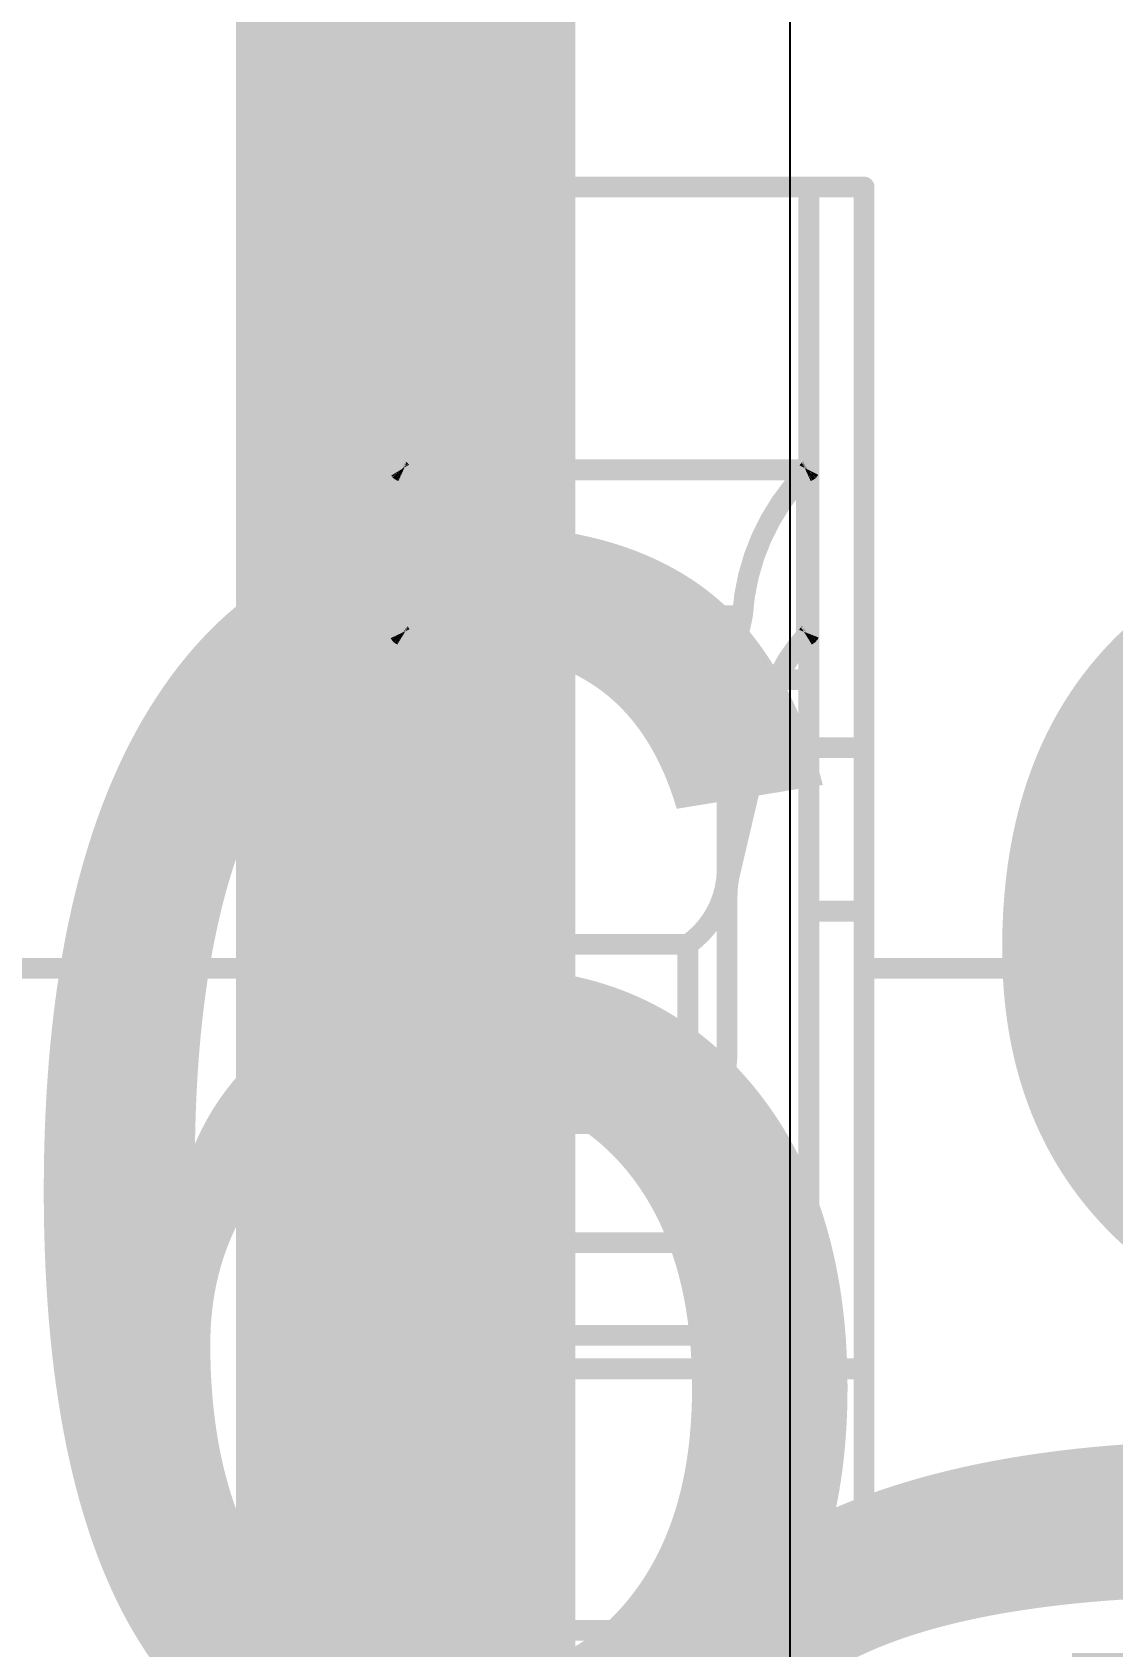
# Model space of a CAD drawing. Header units: inches. Extents: x -11 to 5433, y -4 to 5447.
# Drawn here: x 6.96 to 7.621, y 26.505 to 27.493 of the extents above; entities that cross this region are included whole.
import ezdxf

# ---------------------------------------------------------------- set-up
doc = ezdxf.new("R2010")
doc.units = ezdxf.units.IN
for name, color, linetype in [('Bottom Layer', 5, 'Continuous'), ('Bottom Overlay', 54, 'Continuous'), ('Mechanical 4', 56, 'Continuous'), ('Top Overlay', 2, 'Continuous')]:
    doc.layers.add(name, color=color, linetype=linetype)
doc.styles.add('Arial', font='', dxfattribs={"height": 0.2})
doc.styles.get('Arial').set_extended_font_data('Arial')

# ---------------------------------------------------------------- blocks, each defined once
blk = doc.blocks.new('QTH_030_01_L_D_A_K_TR_157')
at = {"layer": 'Top Overlay', "style": 'Arial'}
blk.add_text('59', height=0.7619999999999999, dxfattribs=at).set_placement((7.21018624, 1.6764))

msp = doc.modelspace()

# ---------------------------------------------------------------- linework, layer by layer
at = {"layer": 'Bottom Layer'}
msp.add_line((7.423523379999999, 26.00828174), (7.423523379999999, 27.57529664), dxfattribs=at)
msp.add_lwpolyline([(7.188199999999999, 26.00828174, 0.2076069, 0.2076069, 0), (7.188199999999999, 27.94, 0.2076069, 0.2076069, 0)], format="xyseb", dxfattribs=at)
at = {"layer": 'Mechanical 4'}
for points in [[(7.151154099999999, 26.5149457, 0.0127, 0.0127, 0), (7.151154099999999, 27.39794622, 0.0127, 0.0127, 0)], [(7.151154099999999, 27.39794622, 0.0127, 0.0127, 0), (7.4686541, 27.39794622, 0.0127, 0.0127, 0)], [(7.18490562, 26.69548128, 0.0127, 0.0127, 0), (7.18490562, 27.39794622, 0.0127, 0.0127, 0)], [(7.43490512, 26.69548128, 0.0127, 0.0127, 0), (7.43490512, 27.39794622, 0.0127, 0.0127, 0)], [(7.4686541, 26.5149457, 0.0127, 0.0127, 0), (7.4686541, 27.39794622, 0.0127, 0.0127, 0)], [(7.1849996, 27.224609, 0.0127, 0.0127, -0.0326054856110377), (7.18490308, 27.22474616, 0.0127, 0.0127, 0)], [(7.18490562, 27.22494682, 0.0127, 0.0127, 0), (7.43490512, 27.22494682, 0.0127, 0.0127, 0)], [(7.185070719999999, 27.22453788, 0.0127, 0.0127, -0.02828759405131605), (7.18500214, 27.224609, 0.0127, 0.0127, 0)], [(7.185164699999999, 27.22445914, 0.0127, 0.0127, -0.0267508019599926), (7.185070719999999, 27.22453788, 0.0127, 0.0127, 0)], [(7.18528916, 27.22437278, 0.0127, 0.0127, -0.02199381128967781), (7.185164699999999, 27.22445914, 0.0127, 0.0127, 0)], [(7.185456799999999, 27.22427626, 0.0127, 0.0127, -0.01668692773741142), (7.18528916, 27.22437278, 0.0127, 0.0127, 0)], [(7.185659999999999, 27.22416958, 0.0127, 0.0127, -0.00937556206022324), (7.185454259999999, 27.22427626, 0.0127, 0.0127, 0)], [(7.185898759999999, 27.22405528, 0.0127, 0.0127, -0.005205298928088468), (7.185659999999999, 27.22416704, 0.0127, 0.0127, 0)], [(7.185898759999999, 27.22405528, 0.0127, 0.0127, 0), (7.186155299999999, 27.2239359, 0.0127, 0.0127, 0)], [(7.186155299999999, 27.2239359, 0.0127, 0.0127, 0), (7.18642454, 27.22381652, 0.0127, 0.0127, 0)], [(7.18642454, 27.12343572, 0.0127, 0.0127, 0), (7.18642454, 27.22381652, 0.0127, 0.0127, 0)], [(7.18642454, 27.22381652, 0.0127, 0.0127, -0.1798941776662689), (7.225532919999999, 27.13571154, 0.0127, 0.0127, 0)], [(7.39427782, 27.13571154, 0.0127, 0.0127, -0.1798941776662689), (7.433386199999999, 27.22381652, 0.0127, 0.0127, 0)], [(7.433386199999999, 27.22381652, 0.0127, 0.0127, 0), (7.43389674, 27.22405274, 0.0127, 0.0127, 0)], [(7.433386199999999, 27.12343572, 0.0127, 0.0127, 0), (7.433386199999999, 27.22381652, 0.0127, 0.0127, 0)], [(7.43389674, 27.22405274, 0.0127, 0.0127, 0), (7.434132959999999, 27.2241645, 0.0127, 0.0127, 0)], [(7.43434378, 27.22427118, 0.0127, 0.0127, -0.007070259505479119), (7.434132959999999, 27.2241645, 0.0127, 0.0127, 0)], [(7.43451904, 27.22437024, 0.0127, 0.0127, -0.01220881840343729), (7.43434124, 27.22427118, 0.0127, 0.0127, 0)], [(7.434661279999999, 27.22446168, 0.0127, 0.0127, -0.02261983000427953), (7.434521579999999, 27.22437024, 0.0127, 0.0127, 0)], [(7.4347578, 27.22454042, 0.0127, 0.0127, -0.03188108946367608), (7.43465874, 27.22446168, 0.0127, 0.0127, 0)], [(7.43482384, 27.22461408, 0.0127, 0.0127, -0.03744577989453272), (7.4347578, 27.22454042, 0.0127, 0.0127, 0)], [(7.43486956, 27.22468012, 0.0127, 0.0127, -0.03268866434092252), (7.43482384, 27.22461154, 0.0127, 0.0127, 0)], [(7.434902579999999, 27.22474616, 0.0127, 0.0127, -0.01323434482006284), (7.43486702, 27.22468012, 0.0127, 0.0127, 0)], [(7.225532919999999, 27.13571154, 0.0127, 0.0127, 0), (7.39427782, 27.13571154, 0.0127, 0.0127, 0)], [(7.225532919999999, 27.13571154, 0.0127, 0.0127, 0), (7.233386599999999, 27.0996156, 0.0127, 0.0127, 0)], [(7.38642414, 27.0996156, 0.0127, 0.0127, 0), (7.39427782, 27.13571154, 0.0127, 0.0127, 0)], [(7.18500214, 27.1244949, 0.0127, 0.0127, -0.02859692939463793), (7.18490308, 27.12467778, 0.0127, 0.0127, 0)], [(7.185164699999999, 27.12429678, 0.0127, 0.0127, -0.05432141865539609), (7.18500468, 27.12449744, 0.0127, 0.0127, 0)], [(7.18528916, 27.1241774, 0.0127, 0.0127, -0.02338615131225887), (7.185164699999999, 27.12429424, 0.0127, 0.0127, 0)], [(7.185454259999999, 27.12405294, 0.0127, 0.0127, -0.01856230606496184), (7.18528916, 27.12417994, 0.0127, 0.0127, 0)], [(7.185659999999999, 27.12390816, 0.0127, 0.0127, -0.01073692508809019), (7.185454259999999, 27.1240504, 0.0127, 0.0127, 0)], [(7.185898759999999, 27.12375576, 0.0127, 0.0127, -0.006054831002544882), (7.185662539999999, 27.12390816, 0.0127, 0.0127, 0)], [(7.185898759999999, 27.1237583, 0.0127, 0.0127, 0), (7.186155299999999, 27.12359828, 0.0127, 0.0127, 0)], [(7.186155299999999, 27.12359828, 0.0127, 0.0127, 0), (7.18642454, 27.12343572, 0.0127, 0.0127, 0)], [(7.18642454, 27.12343826, 0.0127, 0.0127, -0.1625908253546253), (7.212865939999999, 27.0649446, 0.0127, 0.0127, 0)], [(7.406944799999999, 27.0649446, 0.0127, 0.0127, -0.1625908253546254), (7.433386199999999, 27.12343826, 0.0127, 0.0127, 0)], [(7.433386199999999, 27.12343572, 0.0127, 0.0127, 0), (7.43389674, 27.12375322, 0.0127, 0.0127, 0)], [(7.434132959999999, 27.12390308, 0.0127, 0.0127, -0.004820614416884047), (7.43389674, 27.12375322, 0.0127, 0.0127, 0)], [(7.43434124, 27.12404532, 0.0127, 0.0127, -0.008119958951280315), (7.43413042, 27.12390308, 0.0127, 0.0127, 0)], [(7.43451904, 27.12418248, 0.0127, 0.0127, -0.0137291384434908), (7.43434124, 27.12404786, 0.0127, 0.0127, 0)], [(7.43465874, 27.12429932, 0.0127, 0.0127, -0.02446216595779743), (7.434521579999999, 27.12417994, 0.0127, 0.0127, 0)], [(7.4347578, 27.124406, 0.0127, 0.0127, -0.0323185351053489), (7.43465874, 27.12429932, 0.0127, 0.0127, 0)], [(7.43482384, 27.12450252, 0.0127, 0.0127, -0.03504147999028388), (7.4347578, 27.124406, 0.0127, 0.0127, 0)], [(7.43486956, 27.12459142, 0.0127, 0.0127, -0.02840446131029615), (7.43482384, 27.12450252, 0.0127, 0.0127, 0)], [(7.43490512, 27.12467524, 0.0127, 0.0127, -0.01102179300196051), (7.43486956, 27.12458888, 0.0127, 0.0127, 0)], [(7.18490562, 27.09661078, 0.0127, 0.0127, 0), (7.203567, 27.09661078, 0.0127, 0.0127, 0)], [(7.233386599999999, 26.9776575, 0.0127, 0.0127, 0), (7.233386599999999, 27.0996156, 0.0127, 0.0127, 0)], [(7.233386599999999, 27.0996156, 0.0127, 0.0127, -0.05365795323520316), (7.23490552, 27.085544, 0.0127, 0.0127, 0)], [(7.38490522, 27.085544, 0.0127, 0.0127, -0.05365795323520318), (7.38642414, 27.0996156, 0.0127, 0.0127, 0)], [(7.38642414, 26.9776575, 0.0127, 0.0127, 0), (7.38642414, 27.0996156, 0.0127, 0.0127, 0)], [(7.41624374, 27.09661078, 0.0127, 0.0127, 0), (7.43490512, 27.09661078, 0.0127, 0.0127, 0)], [(7.23490552, 26.86619468, 0.0127, 0.0127, 0), (7.23490552, 27.085544, 0.0127, 0.0127, 0)], [(7.38490522, 26.86619468, 0.0127, 0.0127, 0), (7.38490522, 27.085544, 0.0127, 0.0127, 0)], [(7.212863399999999, 27.06494714, 0.0127, 0.0127, 0), (7.233386599999999, 26.9776575, 0.0127, 0.0127, 0)], [(7.38642414, 26.9776575, 0.0127, 0.0127, 0), (7.406944799999999, 27.06494714, 0.0127, 0.0127, 0)], [(7.151154099999999, 27.05494462, 0.0127, 0.0127, 0), (7.18490562, 27.05494462, 0.0127, 0.0127, 0)], [(7.43490512, 27.05494462, 0.0127, 0.0127, 0), (7.4686541, 27.05494462, 0.0127, 0.0127, 0)], [(7.233386599999999, 26.9776575, 0.0127, 0.0127, -0.05786387190107989), (7.23490552, 26.96463492, 0.0127, 0.0127, 0)], [(7.258913599999999, 26.93460704, 0.0127, 0.0127, -0.2374801051855862), (7.23490552, 26.97917896, 0.0127, 0.0127, 0)], [(7.38490522, 26.97917896, 0.0127, 0.0127, -0.2374801051860468), (7.360897139999999, 26.93460704, 0.0127, 0.0127, 0)], [(7.38490522, 26.96463492, 0.0127, 0.0127, -0.05786387190151768), (7.38642414, 26.9776575, 0.0127, 0.0127, 0)], [(7.151154099999999, 26.95494482, 0.0127, 0.0127, 0), (7.18490562, 26.95494482, 0.0127, 0.0127, 0)], [(7.43490512, 26.95494482, 0.0127, 0.0127, 0), (7.4686541, 26.95494482, 0.0127, 0.0127, 0)], [(7.258916139999999, 26.93460704, 0.0127, 0.0127, 0), (7.360894599999999, 26.93460704, 0.0127, 0.0127, 0)], [(7.258916139999999, 26.82494508, 0.0127, 0.0127, 0), (7.258916139999999, 26.93460704, 0.0127, 0.0127, 0)], [(7.360894599999999, 26.82494508, 0.0127, 0.0127, 0), (7.360894599999999, 26.93460704, 0.0127, 0.0127, 0)], [(6.8336541, 26.91994615999999, 0.0127, 0.0127, 0), (7.151154099999999, 26.91994615999999, 0.0127, 0.0127, 0)], [(7.4686541, 26.91994615999999, 0.0127, 0.0127, 0), (7.7861541, 26.91994615999999, 0.0127, 0.0127, 0)], [(7.258913599999999, 26.82494762, 0.0127, 0.0127, -0.2473774779348601), (7.23490552, 26.86619722, 0.0127, 0.0127, 0)], [(7.38490522, 26.86619722, 0.0127, 0.0127, -0.2473774779353234), (7.360897139999999, 26.82494762, 0.0127, 0.0127, 0)], [(7.258916139999999, 26.82494508, 0.0127, 0.0127, 0), (7.360894599999999, 26.82494508, 0.0127, 0.0127, 0)], [(7.18490562, 26.75215376, 0.0127, 0.0127, 0), (7.43490512, 26.75215376, 0.0127, 0.0127, 0)], [(7.18490562, 26.69548128, 0.0127, 0.0127, 0), (7.43490512, 26.69548128, 0.0127, 0.0127, 0)], [(7.151154099999999, 26.67494538, 0.0127, 0.0127, 0), (7.4686541, 26.67494538, 0.0127, 0.0127, 0)], [(7.151154099999999, 26.5149457, 0.0127, 0.0127, 0), (7.4686541, 26.5149457, 0.0127, 0.0127, 0)]]:
    msp.add_lwpolyline(points, format="xyseb", dxfattribs=at)
for points in [[(7.1479791, 27.39794622, 0.00635, 0.00635, 1), (7.154329099999999, 27.39794622, 0.00635, 0.00635, 1)], [(7.1479791, 27.39794622, 0.00635, 0.00635, 1), (7.154329099999999, 27.39794622, 0.00635, 0.00635, 1)], [(7.181730619999999, 27.39794622, 0.00635, 0.00635, 1), (7.18808062, 27.39794622, 0.00635, 0.00635, 1)], [(7.43173012, 27.39794622, 0.00635, 0.00635, 1), (7.43808012, 27.39794622, 0.00635, 0.00635, 1)], [(7.4654791, 27.39794622, 0.00635, 0.00635, 1), (7.4718291, 27.39794622, 0.00635, 0.00635, 1)], [(7.4654791, 27.39794622, 0.00635, 0.00635, 1), (7.4718291, 27.39794622, 0.00635, 0.00635, 1)], [(7.181728079999999, 27.22474616, 0.00635, 0.00635, 1), (7.188078079999999, 27.22474616, 0.00635, 0.00635, 1)], [(7.181730619999999, 27.22494682, 0.00635, 0.00635, 1), (7.18808062, 27.22494682, 0.00635, 0.00635, 1)], [(7.181824599999999, 27.224609, 0.00635, 0.00635, 1), (7.1881746, 27.224609, 0.00635, 0.00635, 1)], [(7.181827139999999, 27.224609, 0.00635, 0.00635, 1), (7.18817714, 27.224609, 0.00635, 0.00635, 1)], [(7.181895719999999, 27.22453788, 0.00635, 0.00635, 1), (7.18824572, 27.22453788, 0.00635, 0.00635, 1)], [(7.181895719999999, 27.22453788, 0.00635, 0.00635, 1), (7.18824572, 27.22453788, 0.00635, 0.00635, 1)], [(7.181989699999999, 27.22445914, 0.00635, 0.00635, 1), (7.1883397, 27.22445914, 0.00635, 0.00635, 1)], [(7.181989699999999, 27.22445914, 0.00635, 0.00635, 1), (7.1883397, 27.22445914, 0.00635, 0.00635, 1)], [(7.18211416, 27.22437278, 0.00635, 0.00635, 1), (7.18846416, 27.22437278, 0.00635, 0.00635, 1)], [(7.18211416, 27.22437278, 0.00635, 0.00635, 1), (7.18846416, 27.22437278, 0.00635, 0.00635, 1)], [(7.18227926, 27.22427626, 0.00635, 0.00635, 1), (7.18862926, 27.22427626, 0.00635, 0.00635, 1)], [(7.182281799999999, 27.22427626, 0.00635, 0.00635, 1), (7.1886318, 27.22427626, 0.00635, 0.00635, 1)], [(7.182485, 27.22416958, 0.00635, 0.00635, 1), (7.188835, 27.22416958, 0.00635, 0.00635, 1)], [(7.182485, 27.22416704, 0.00635, 0.00635, 1), (7.188835, 27.22416704, 0.00635, 0.00635, 1)], [(7.182723759999999, 27.22405528, 0.00635, 0.00635, 1), (7.18907376, 27.22405528, 0.00635, 0.00635, 1)], [(7.182723759999999, 27.22405528, 0.00635, 0.00635, 1), (7.18907376, 27.22405528, 0.00635, 0.00635, 1)], [(7.1829803, 27.2239359, 0.00635, 0.00635, 1), (7.189330299999999, 27.2239359, 0.00635, 0.00635, 1)], [(7.1829803, 27.2239359, 0.00635, 0.00635, 1), (7.189330299999999, 27.2239359, 0.00635, 0.00635, 1)], [(7.183249539999999, 27.22381652, 0.00635, 0.00635, 1), (7.18959954, 27.22381652, 0.00635, 0.00635, 1)], [(7.183249539999999, 27.22381652, 0.00635, 0.00635, 1), (7.18959954, 27.22381652, 0.00635, 0.00635, 1)], [(7.183249539999999, 27.22381652, 0.00635, 0.00635, 1), (7.18959954, 27.22381652, 0.00635, 0.00635, 1)], [(7.4302112, 27.22381652, 0.00635, 0.00635, 1), (7.436561199999999, 27.22381652, 0.00635, 0.00635, 1)], [(7.4302112, 27.22381652, 0.00635, 0.00635, 1), (7.436561199999999, 27.22381652, 0.00635, 0.00635, 1)], [(7.4302112, 27.22381652, 0.00635, 0.00635, 1), (7.436561199999999, 27.22381652, 0.00635, 0.00635, 1)], [(7.430721739999999, 27.22405274, 0.00635, 0.00635, 1), (7.437071739999999, 27.22405274, 0.00635, 0.00635, 1)], [(7.430721739999999, 27.22405274, 0.00635, 0.00635, 1), (7.437071739999999, 27.22405274, 0.00635, 0.00635, 1)], [(7.43095796, 27.2241645, 0.00635, 0.00635, 1), (7.437307959999999, 27.2241645, 0.00635, 0.00635, 1)], [(7.43095796, 27.2241645, 0.00635, 0.00635, 1), (7.437307959999999, 27.2241645, 0.00635, 0.00635, 1)], [(7.431166239999999, 27.22427118, 0.00635, 0.00635, 1), (7.43751624, 27.22427118, 0.00635, 0.00635, 1)], [(7.431168779999999, 27.22427118, 0.00635, 0.00635, 1), (7.43751878, 27.22427118, 0.00635, 0.00635, 1)], [(7.43134404, 27.22437024, 0.00635, 0.00635, 1), (7.437694039999999, 27.22437024, 0.00635, 0.00635, 1)], [(7.43134658, 27.22437024, 0.00635, 0.00635, 1), (7.437696579999999, 27.22437024, 0.00635, 0.00635, 1)], [(7.43148374, 27.22446168, 0.00635, 0.00635, 1), (7.437833739999999, 27.22446168, 0.00635, 0.00635, 1)], [(7.43148628, 27.22446168, 0.00635, 0.00635, 1), (7.437836279999999, 27.22446168, 0.00635, 0.00635, 1)], [(7.4315828, 27.22454042, 0.00635, 0.00635, 1), (7.437932799999999, 27.22454042, 0.00635, 0.00635, 1)], [(7.4315828, 27.22454042, 0.00635, 0.00635, 1), (7.437932799999999, 27.22454042, 0.00635, 0.00635, 1)], [(7.431648839999998, 27.22461408, 0.00635, 0.00635, 1), (7.43799884, 27.22461408, 0.00635, 0.00635, 1)], [(7.431648839999998, 27.22461154, 0.00635, 0.00635, 1), (7.43799884, 27.22461154, 0.00635, 0.00635, 1)], [(7.43169202, 27.22468012, 0.00635, 0.00635, 1), (7.438042019999999, 27.22468012, 0.00635, 0.00635, 1)], [(7.43169456, 27.22468012, 0.00635, 0.00635, 1), (7.43804456, 27.22468012, 0.00635, 0.00635, 1)], [(7.43172758, 27.22474616, 0.00635, 0.00635, 1), (7.438077579999999, 27.22474616, 0.00635, 0.00635, 1)], [(7.43173012, 27.22494682, 0.00635, 0.00635, 1), (7.43808012, 27.22494682, 0.00635, 0.00635, 1)], [(7.222357919999999, 27.13571154, 0.00635, 0.00635, 1), (7.228707919999999, 27.13571154, 0.00635, 0.00635, 1)], [(7.222357919999999, 27.13571154, 0.00635, 0.00635, 1), (7.228707919999999, 27.13571154, 0.00635, 0.00635, 1)], [(7.222357919999999, 27.13571154, 0.00635, 0.00635, 1), (7.228707919999999, 27.13571154, 0.00635, 0.00635, 1)], [(7.391102819999999, 27.13571154, 0.00635, 0.00635, 1), (7.39745282, 27.13571154, 0.00635, 0.00635, 1)], [(7.391102819999999, 27.13571154, 0.00635, 0.00635, 1), (7.39745282, 27.13571154, 0.00635, 0.00635, 1)], [(7.391102819999999, 27.13571154, 0.00635, 0.00635, 1), (7.39745282, 27.13571154, 0.00635, 0.00635, 1)], [(7.181728079999999, 27.12467778, 0.00635, 0.00635, 1), (7.188078079999999, 27.12467778, 0.00635, 0.00635, 1)], [(7.181827139999999, 27.1244949, 0.00635, 0.00635, 1), (7.18817714, 27.1244949, 0.00635, 0.00635, 1)], [(7.181829679999999, 27.12449744, 0.00635, 0.00635, 1), (7.18817968, 27.12449744, 0.00635, 0.00635, 1)], [(7.181989699999999, 27.12429678, 0.00635, 0.00635, 1), (7.1883397, 27.12429678, 0.00635, 0.00635, 1)], [(7.181989699999999, 27.12429424, 0.00635, 0.00635, 1), (7.1883397, 27.12429424, 0.00635, 0.00635, 1)], [(7.18211416, 27.12417994, 0.00635, 0.00635, 1), (7.18846416, 27.12417994, 0.00635, 0.00635, 1)], [(7.18211416, 27.1241774, 0.00635, 0.00635, 1), (7.18846416, 27.1241774, 0.00635, 0.00635, 1)], [(7.18227926, 27.12405294, 0.00635, 0.00635, 1), (7.18862926, 27.12405294, 0.00635, 0.00635, 1)], [(7.18227926, 27.1240504, 0.00635, 0.00635, 1), (7.18862926, 27.1240504, 0.00635, 0.00635, 1)], [(7.182485, 27.12390816, 0.00635, 0.00635, 1), (7.188835, 27.12390816, 0.00635, 0.00635, 1)], [(7.182487539999999, 27.12390816, 0.00635, 0.00635, 1), (7.188837539999999, 27.12390816, 0.00635, 0.00635, 1)], [(7.182723759999999, 27.1237583, 0.00635, 0.00635, 1), (7.18907376, 27.1237583, 0.00635, 0.00635, 1)], [(7.182723759999999, 27.12375576, 0.00635, 0.00635, 1), (7.18907376, 27.12375576, 0.00635, 0.00635, 1)], [(7.1829803, 27.12359828, 0.00635, 0.00635, 1), (7.189330299999999, 27.12359828, 0.00635, 0.00635, 1)], [(7.1829803, 27.12359828, 0.00635, 0.00635, 1), (7.189330299999999, 27.12359828, 0.00635, 0.00635, 1)], [(7.183249539999999, 27.12343826, 0.00635, 0.00635, 1), (7.18959954, 27.12343826, 0.00635, 0.00635, 1)], [(7.183249539999999, 27.12343572, 0.00635, 0.00635, 1), (7.18959954, 27.12343572, 0.00635, 0.00635, 1)], [(7.183249539999999, 27.12343572, 0.00635, 0.00635, 1), (7.18959954, 27.12343572, 0.00635, 0.00635, 1)], [(7.4302112, 27.12343826, 0.00635, 0.00635, 1), (7.436561199999999, 27.12343826, 0.00635, 0.00635, 1)], [(7.4302112, 27.12343572, 0.00635, 0.00635, 1), (7.436561199999999, 27.12343572, 0.00635, 0.00635, 1)], [(7.4302112, 27.12343572, 0.00635, 0.00635, 1), (7.436561199999999, 27.12343572, 0.00635, 0.00635, 1)], [(7.430721739999999, 27.12375322, 0.00635, 0.00635, 1), (7.437071739999999, 27.12375322, 0.00635, 0.00635, 1)], [(7.430721739999999, 27.12375322, 0.00635, 0.00635, 1), (7.437071739999999, 27.12375322, 0.00635, 0.00635, 1)], [(7.43095542, 27.12390308, 0.00635, 0.00635, 1), (7.43730542, 27.12390308, 0.00635, 0.00635, 1)], [(7.43095796, 27.12390308, 0.00635, 0.00635, 1), (7.437307959999999, 27.12390308, 0.00635, 0.00635, 1)], [(7.431166239999999, 27.12404786, 0.00635, 0.00635, 1), (7.43751624, 27.12404786, 0.00635, 0.00635, 1)], [(7.431166239999999, 27.12404532, 0.00635, 0.00635, 1), (7.43751624, 27.12404532, 0.00635, 0.00635, 1)], [(7.43134404, 27.12418248, 0.00635, 0.00635, 1), (7.437694039999999, 27.12418248, 0.00635, 0.00635, 1)], [(7.43134658, 27.12417994, 0.00635, 0.00635, 1), (7.437696579999999, 27.12417994, 0.00635, 0.00635, 1)], [(7.43148374, 27.12429932, 0.00635, 0.00635, 1), (7.437833739999999, 27.12429932, 0.00635, 0.00635, 1)], [(7.43148374, 27.12429932, 0.00635, 0.00635, 1), (7.437833739999999, 27.12429932, 0.00635, 0.00635, 1)], [(7.4315828, 27.124406, 0.00635, 0.00635, 1), (7.437932799999999, 27.124406, 0.00635, 0.00635, 1)], [(7.4315828, 27.124406, 0.00635, 0.00635, 1), (7.437932799999999, 27.124406, 0.00635, 0.00635, 1)], [(7.431648839999998, 27.12450252, 0.00635, 0.00635, 1), (7.43799884, 27.12450252, 0.00635, 0.00635, 1)], [(7.431648839999998, 27.12450252, 0.00635, 0.00635, 1), (7.43799884, 27.12450252, 0.00635, 0.00635, 1)], [(7.43169456, 27.12459142, 0.00635, 0.00635, 1), (7.43804456, 27.12459142, 0.00635, 0.00635, 1)], [(7.43169456, 27.12458888, 0.00635, 0.00635, 1), (7.43804456, 27.12458888, 0.00635, 0.00635, 1)], [(7.43173012, 27.12467524, 0.00635, 0.00635, 1), (7.43808012, 27.12467524, 0.00635, 0.00635, 1)], [(7.181730619999999, 27.09661078, 0.00635, 0.00635, 1), (7.18808062, 27.09661078, 0.00635, 0.00635, 1)], [(7.200392, 27.09661078, 0.00635, 0.00635, 1), (7.206741999999999, 27.09661078, 0.00635, 0.00635, 1)], [(7.2302116, 27.0996156, 0.00635, 0.00635, 1), (7.236561599999999, 27.0996156, 0.00635, 0.00635, 1)], [(7.2302116, 27.0996156, 0.00635, 0.00635, 1), (7.236561599999999, 27.0996156, 0.00635, 0.00635, 1)], [(7.2302116, 27.0996156, 0.00635, 0.00635, 1), (7.236561599999999, 27.0996156, 0.00635, 0.00635, 1)], [(7.38324914, 27.0996156, 0.00635, 0.00635, 1), (7.38959914, 27.0996156, 0.00635, 0.00635, 1)], [(7.38324914, 27.0996156, 0.00635, 0.00635, 1), (7.38959914, 27.0996156, 0.00635, 0.00635, 1)], [(7.38324914, 27.0996156, 0.00635, 0.00635, 1), (7.38959914, 27.0996156, 0.00635, 0.00635, 1)], [(7.413068739999999, 27.09661078, 0.00635, 0.00635, 1), (7.419418739999999, 27.09661078, 0.00635, 0.00635, 1)], [(7.43173012, 27.09661078, 0.00635, 0.00635, 1), (7.43808012, 27.09661078, 0.00635, 0.00635, 1)], [(7.23173052, 27.085544, 0.00635, 0.00635, 1), (7.23808052, 27.085544, 0.00635, 0.00635, 1)], [(7.23173052, 27.085544, 0.00635, 0.00635, 1), (7.23808052, 27.085544, 0.00635, 0.00635, 1)], [(7.381730220000001, 27.085544, 0.00635, 0.00635, 1), (7.388080219999999, 27.085544, 0.00635, 0.00635, 1)], [(7.381730220000001, 27.085544, 0.00635, 0.00635, 1), (7.388080219999999, 27.085544, 0.00635, 0.00635, 1)], [(7.209688399999999, 27.06494714, 0.00635, 0.00635, 1), (7.2160384, 27.06494714, 0.00635, 0.00635, 1)], [(7.20969094, 27.0649446, 0.00635, 0.00635, 1), (7.21604094, 27.0649446, 0.00635, 0.00635, 1)], [(7.403769799999999, 27.06494714, 0.00635, 0.00635, 1), (7.4101198, 27.06494714, 0.00635, 0.00635, 1)], [(7.403769799999999, 27.0649446, 0.00635, 0.00635, 1), (7.4101198, 27.0649446, 0.00635, 0.00635, 1)], [(7.1479791, 27.05494462, 0.00635, 0.00635, 1), (7.154329099999999, 27.05494462, 0.00635, 0.00635, 1)], [(7.181730619999999, 27.05494462, 0.00635, 0.00635, 1), (7.18808062, 27.05494462, 0.00635, 0.00635, 1)], [(7.43173012, 27.05494462, 0.00635, 0.00635, 1), (7.43808012, 27.05494462, 0.00635, 0.00635, 1)], [(7.4654791, 27.05494462, 0.00635, 0.00635, 1), (7.4718291, 27.05494462, 0.00635, 0.00635, 1)], [(7.2302116, 26.9776575, 0.00635, 0.00635, 1), (7.236561599999999, 26.9776575, 0.00635, 0.00635, 1)], [(7.2302116, 26.9776575, 0.00635, 0.00635, 1), (7.236561599999999, 26.9776575, 0.00635, 0.00635, 1)], [(7.2302116, 26.9776575, 0.00635, 0.00635, 1), (7.236561599999999, 26.9776575, 0.00635, 0.00635, 1)], [(7.23173052, 26.97917896, 0.00635, 0.00635, 1), (7.23808052, 26.97917896, 0.00635, 0.00635, 1)], [(7.381730220000001, 26.97917896, 0.00635, 0.00635, 1), (7.388080219999999, 26.97917896, 0.00635, 0.00635, 1)], [(7.38324914, 26.9776575, 0.00635, 0.00635, 1), (7.38959914, 26.9776575, 0.00635, 0.00635, 1)], [(7.38324914, 26.9776575, 0.00635, 0.00635, 1), (7.38959914, 26.9776575, 0.00635, 0.00635, 1)], [(7.38324914, 26.9776575, 0.00635, 0.00635, 1), (7.38959914, 26.9776575, 0.00635, 0.00635, 1)], [(7.23173052, 26.96463492, 0.00635, 0.00635, 1), (7.23808052, 26.96463492, 0.00635, 0.00635, 1)], [(7.381730220000001, 26.96463492, 0.00635, 0.00635, 1), (7.388080219999999, 26.96463492, 0.00635, 0.00635, 1)], [(7.1479791, 26.95494482, 0.00635, 0.00635, 1), (7.154329099999999, 26.95494482, 0.00635, 0.00635, 1)], [(7.181730619999999, 26.95494482, 0.00635, 0.00635, 1), (7.18808062, 26.95494482, 0.00635, 0.00635, 1)], [(7.43173012, 26.95494482, 0.00635, 0.00635, 1), (7.43808012, 26.95494482, 0.00635, 0.00635, 1)], [(7.4654791, 26.95494482, 0.00635, 0.00635, 1), (7.4718291, 26.95494482, 0.00635, 0.00635, 1)], [(7.2557386, 26.93460704, 0.00635, 0.00635, 1), (7.2620886, 26.93460704, 0.00635, 0.00635, 1)], [(7.25574114, 26.93460704, 0.00635, 0.00635, 1), (7.26209114, 26.93460704, 0.00635, 0.00635, 1)], [(7.25574114, 26.93460704, 0.00635, 0.00635, 1), (7.26209114, 26.93460704, 0.00635, 0.00635, 1)], [(7.357719599999999, 26.93460704, 0.00635, 0.00635, 1), (7.3640696, 26.93460704, 0.00635, 0.00635, 1)], [(7.357719599999999, 26.93460704, 0.00635, 0.00635, 1), (7.3640696, 26.93460704, 0.00635, 0.00635, 1)], [(7.357722139999999, 26.93460704, 0.00635, 0.00635, 1), (7.36407214, 26.93460704, 0.00635, 0.00635, 1)], [(7.1479791, 26.91994615999999, 0.00635, 0.00635, 1), (7.154329099999999, 26.91994615999999, 0.00635, 0.00635, 1)], [(7.4654791, 26.91994615999999, 0.00635, 0.00635, 1), (7.4718291, 26.91994615999999, 0.00635, 0.00635, 1)], [(7.23173052, 26.86619722, 0.00635, 0.00635, 1), (7.23808052, 26.86619722, 0.00635, 0.00635, 1)], [(7.23173052, 26.86619468, 0.00635, 0.00635, 1), (7.23808052, 26.86619468, 0.00635, 0.00635, 1)], [(7.381730220000001, 26.86619722, 0.00635, 0.00635, 1), (7.388080219999999, 26.86619722, 0.00635, 0.00635, 1)], [(7.381730220000001, 26.86619468, 0.00635, 0.00635, 1), (7.388080219999999, 26.86619468, 0.00635, 0.00635, 1)], [(7.2557386, 26.82494762, 0.00635, 0.00635, 1), (7.2620886, 26.82494762, 0.00635, 0.00635, 1)], [(7.25574114, 26.82494508, 0.00635, 0.00635, 1), (7.26209114, 26.82494508, 0.00635, 0.00635, 1)], [(7.25574114, 26.82494508, 0.00635, 0.00635, 1), (7.26209114, 26.82494508, 0.00635, 0.00635, 1)], [(7.357719599999999, 26.82494508, 0.00635, 0.00635, 1), (7.3640696, 26.82494508, 0.00635, 0.00635, 1)], [(7.357719599999999, 26.82494508, 0.00635, 0.00635, 1), (7.3640696, 26.82494508, 0.00635, 0.00635, 1)], [(7.357722139999999, 26.82494762, 0.00635, 0.00635, 1), (7.36407214, 26.82494762, 0.00635, 0.00635, 1)], [(7.181730619999999, 26.75215376, 0.00635, 0.00635, 1), (7.18808062, 26.75215376, 0.00635, 0.00635, 1)], [(7.43173012, 26.75215376, 0.00635, 0.00635, 1), (7.43808012, 26.75215376, 0.00635, 0.00635, 1)], [(7.181730619999999, 26.69548128, 0.00635, 0.00635, 1), (7.18808062, 26.69548128, 0.00635, 0.00635, 1)], [(7.181730619999999, 26.69548128, 0.00635, 0.00635, 1), (7.18808062, 26.69548128, 0.00635, 0.00635, 1)], [(7.43173012, 26.69548128, 0.00635, 0.00635, 1), (7.43808012, 26.69548128, 0.00635, 0.00635, 1)], [(7.43173012, 26.69548128, 0.00635, 0.00635, 1), (7.43808012, 26.69548128, 0.00635, 0.00635, 1)], [(7.1479791, 26.67494538, 0.00635, 0.00635, 1), (7.154329099999999, 26.67494538, 0.00635, 0.00635, 1)], [(7.4654791, 26.67494538, 0.00635, 0.00635, 1), (7.4718291, 26.67494538, 0.00635, 0.00635, 1)], [(7.1479791, 26.5149457, 0.00635, 0.00635, 1), (7.154329099999999, 26.5149457, 0.00635, 0.00635, 1)], [(7.1479791, 26.5149457, 0.00635, 0.00635, 1), (7.154329099999999, 26.5149457, 0.00635, 0.00635, 1)], [(7.4654791, 26.5149457, 0.00635, 0.00635, 1), (7.4718291, 26.5149457, 0.00635, 0.00635, 1)], [(7.4654791, 26.5149457, 0.00635, 0.00635, 1), (7.4718291, 26.5149457, 0.00635, 0.00635, 1)]]:
    msp.add_lwpolyline(points, format="xyseb", close=True, dxfattribs=at)

# ---------------------------------------------------------------- block references
at = {"rotation": 180}
msp.add_blockref('QTH_030_01_L_D_A_K_TR_157', (15.3105993, 28.85674696), dxfattribs=at)

# ---------------------------------------------------------------- texts
at = {"layer": 'Bottom Overlay', "style": 'Arial', "text_generation_flag": 2}
msp.add_text('R60', height=0.7619999999999999, rotation=270, dxfattribs=at).set_placement((7.31679004, 24.72009534))

doc.saveas('drawing.dxf')
